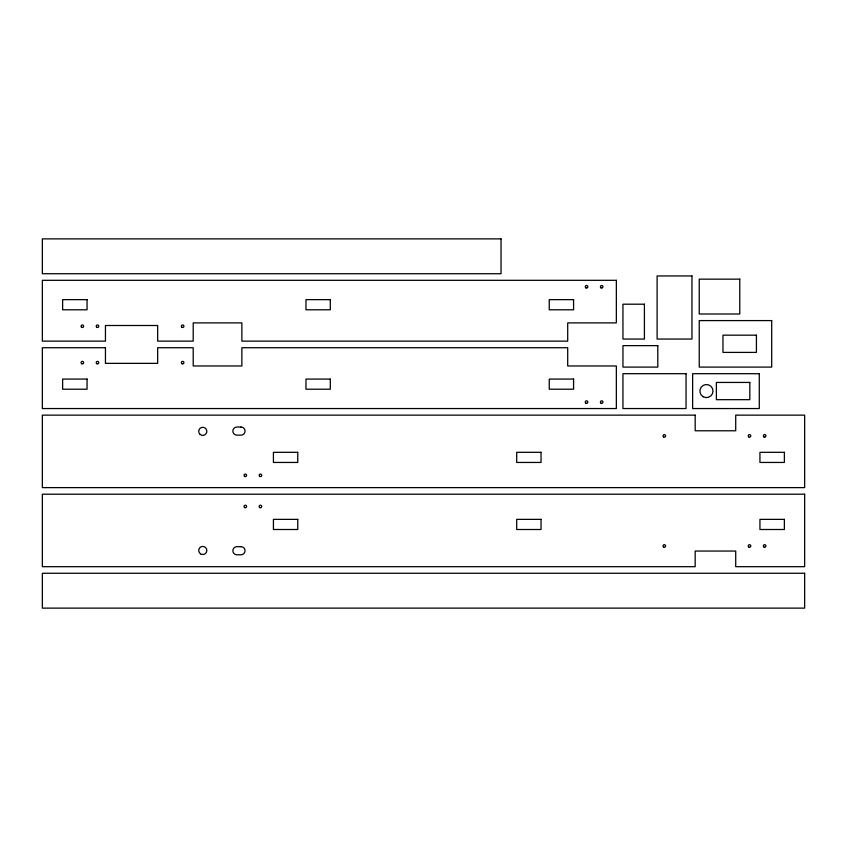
<?xml version="1.0" encoding="UTF-8"?>
<svg xmlns="http://www.w3.org/2000/svg" width="847" height="847" viewBox="0 0 847 847"><rect width="100%" height="100%" fill="white"/><g stroke="black" fill="none" stroke-linecap="round" stroke-linejoin="round"><path stroke-width="1.27" d="M501.043 238.875L42.35 238.875L42.35 273.729L501.043 273.729L501.043 238.875M691.967 275.953L657.113 275.953L657.113 339.054L691.967 339.054L691.967 275.953M739.77 279.15L699.23 279.15L699.23 314.004L739.77 314.004L739.77 279.15M616.351 280.315L42.35 280.315L42.35 341.14L105.451 341.14L105.451 325.502L157.658 325.502L157.658 341.14L193.201 341.14L193.201 322.887L241.861 322.887L241.861 341.14L567.702 341.14L567.702 322.887L616.351 322.887L616.351 280.315M87.061 299.647L62.625 299.647L62.625 309.79L87.061 309.79L87.061 299.647M330.298 299.647L305.968 299.647L305.968 309.79L330.298 309.79L330.298 299.647M573.578 299.647L549.248 299.647L549.248 309.79L573.578 309.79L573.578 299.647M644.408 304.2L622.947 304.2L622.947 339.054L644.408 339.054L644.408 304.2M771.702 320.59L699.23 320.59L699.23 367.1L771.702 367.1L771.702 320.59M756.424 335.168L722.967 335.168L722.967 352.405L756.424 352.405L756.424 335.168M657.801 345.64L622.947 345.64L622.947 367.1L657.801 367.1L657.801 345.64M105.451 347.725L42.35 347.725L42.35 408.55L616.351 408.55L616.351 365.968L567.702 365.968L567.702 347.725L241.861 347.725L241.861 365.968L193.201 365.968L193.201 347.725L157.658 347.725L157.658 363.363L105.451 363.363L105.451 347.725M686.049 373.696L622.947 373.696L622.947 408.55L686.049 408.55L686.049 373.696M759.283 373.696L692.634 373.696L692.634 408.55L759.283 408.55L759.283 373.696M87.061 379.075L62.625 379.075L62.625 389.218L87.061 389.218L87.061 379.075M330.298 379.075L305.968 379.075L305.968 389.218L330.298 389.218L330.298 379.075M573.578 379.075L549.248 379.075L549.248 389.218L573.578 389.218L573.578 379.075M749.828 382.442L716.382 382.442L716.382 399.678L749.828 399.678L749.828 382.442M695.175 415.136L42.35 415.136L42.35 487.618L804.65 487.618L804.65 415.136L735.715 415.136L735.715 430.774L695.175 430.774L695.175 415.136M240.982 427.036L236.927 427.036A4.055 4.055 0 0 0 232.872 431.091A4.055 4.055 0 0 0 236.927 435.146L240.982 435.146A4.055 4.055 0 0 0 245.037 431.091A4.055 4.055 0 0 0 240.982 427.036M297.752 452.319L273.422 452.319L273.422 462.451L297.752 462.451L297.752 452.319M541.032 452.319L516.702 452.319L516.702 462.451L541.032 462.451L541.032 452.319M784.375 452.319L759.939 452.319L759.939 462.451L784.375 462.451L784.375 452.319M804.65 494.203L42.35 494.203L42.35 566.685L695.175 566.685L695.175 551.048L735.715 551.048L735.715 566.685L804.65 566.685L804.65 494.203M297.752 519.37L273.422 519.37L273.422 529.502L297.752 529.502L297.752 519.37M541.032 519.37L516.702 519.37L516.702 529.502L541.032 529.502L541.032 519.37M784.375 519.37L759.939 519.37L759.939 529.502L784.375 529.502L784.375 519.37M240.982 546.675L236.927 546.675A4.055 4.055 0 0 0 232.872 550.73A4.055 4.055 0 0 0 236.927 554.785L240.982 554.785A4.055 4.055 0 0 0 245.037 550.73A4.055 4.055 0 0 0 240.982 546.675M804.65 573.271L42.35 573.271L42.35 608.125L804.65 608.125L804.65 573.271M703.179 396.735A6.543 6.543 0 0 0 712.994 391.06A6.543 6.543 0 0 0 703.179 385.396A6.543 6.543 0 0 0 703.179 396.735M244.677 507.586A1.281 1.281 0 0 0 246.593 506.485A1.281 1.281 0 0 0 244.677 505.373A1.281 1.281 0 0 0 244.677 507.586M259.807 507.586A1.281 1.281 0 0 0 261.723 506.485A1.281 1.281 0 0 0 259.807 505.373A1.281 1.281 0 0 0 259.807 507.586M663.688 547.056A1.281 1.281 0 0 0 665.604 545.944A1.281 1.281 0 0 0 663.688 544.843A1.281 1.281 0 0 0 663.688 547.056M748.875 547.056A1.281 1.281 0 0 0 750.791 545.944A1.281 1.281 0 0 0 748.875 544.843A1.281 1.281 0 0 0 748.875 547.056M764.005 547.056A1.281 1.281 0 0 0 765.921 545.944A1.281 1.281 0 0 0 764.005 544.843A1.281 1.281 0 0 0 764.005 547.056M200.527 553.843A4.055 4.055 0 0 0 206.827 550.73A4.055 4.055 0 0 0 200.983 546.834A4.055 4.055 0 0 0 200.527 553.843M244.677 476.448A1.281 1.281 0 0 0 246.593 475.336A1.281 1.281 0 0 0 244.677 474.235A1.281 1.281 0 0 0 244.677 476.448M259.807 476.448A1.281 1.281 0 0 0 261.723 475.336A1.281 1.281 0 0 0 259.807 474.235A1.281 1.281 0 0 0 259.807 476.448M663.688 436.978A1.281 1.281 0 0 0 665.604 435.877A1.281 1.281 0 0 0 663.688 434.765A1.281 1.281 0 0 0 663.688 436.978M748.875 436.978A1.281 1.281 0 0 0 750.791 435.877A1.281 1.281 0 0 0 748.875 434.765A1.281 1.281 0 0 0 748.875 436.978M764.005 436.978A1.281 1.281 0 0 0 765.921 435.877A1.281 1.281 0 0 0 764.005 434.765A1.281 1.281 0 0 0 764.005 436.978M200.104 434.405A4.055 4.055 0 0 0 206.753 432.15A4.055 4.055 0 0 0 201.48 427.513A4.055 4.055 0 0 0 200.104 434.405M81.714 363.744A1.281 1.281 0 0 0 83.631 362.632A1.281 1.281 0 0 0 81.714 361.531A1.281 1.281 0 0 0 81.714 363.744M96.854 363.744A1.281 1.281 0 0 0 98.771 362.632A1.281 1.281 0 0 0 96.854 361.531A1.281 1.281 0 0 0 96.854 363.744M181.999 363.744A1.281 1.281 0 0 0 183.915 362.632A1.281 1.281 0 0 0 181.999 361.531A1.281 1.281 0 0 0 181.999 363.744M585.912 403.204A1.281 1.281 0 0 0 587.829 402.103A1.281 1.281 0 0 0 585.912 400.991A1.281 1.281 0 0 0 585.912 403.204M601.042 403.204A1.281 1.281 0 0 0 602.958 402.103A1.281 1.281 0 0 0 601.042 400.991A1.281 1.281 0 0 0 601.042 403.204M81.714 327.334A1.281 1.281 0 0 0 83.631 326.222A1.281 1.281 0 0 0 81.714 325.121A1.281 1.281 0 0 0 81.714 327.334M96.854 327.334A1.281 1.281 0 0 0 98.771 326.222A1.281 1.281 0 0 0 96.854 325.121A1.281 1.281 0 0 0 96.854 327.334M181.999 327.334A1.281 1.281 0 0 0 183.915 326.222A1.281 1.281 0 0 0 181.999 325.121A1.281 1.281 0 0 0 181.999 327.334M585.912 287.874A1.281 1.281 0 0 0 587.829 286.762A1.281 1.281 0 0 0 585.912 285.661A1.281 1.281 0 0 0 585.912 287.874M601.042 287.874A1.281 1.281 0 0 0 602.958 286.762A1.281 1.281 0 0 0 601.042 285.661A1.281 1.281 0 0 0 601.042 287.874"/></g></svg>
